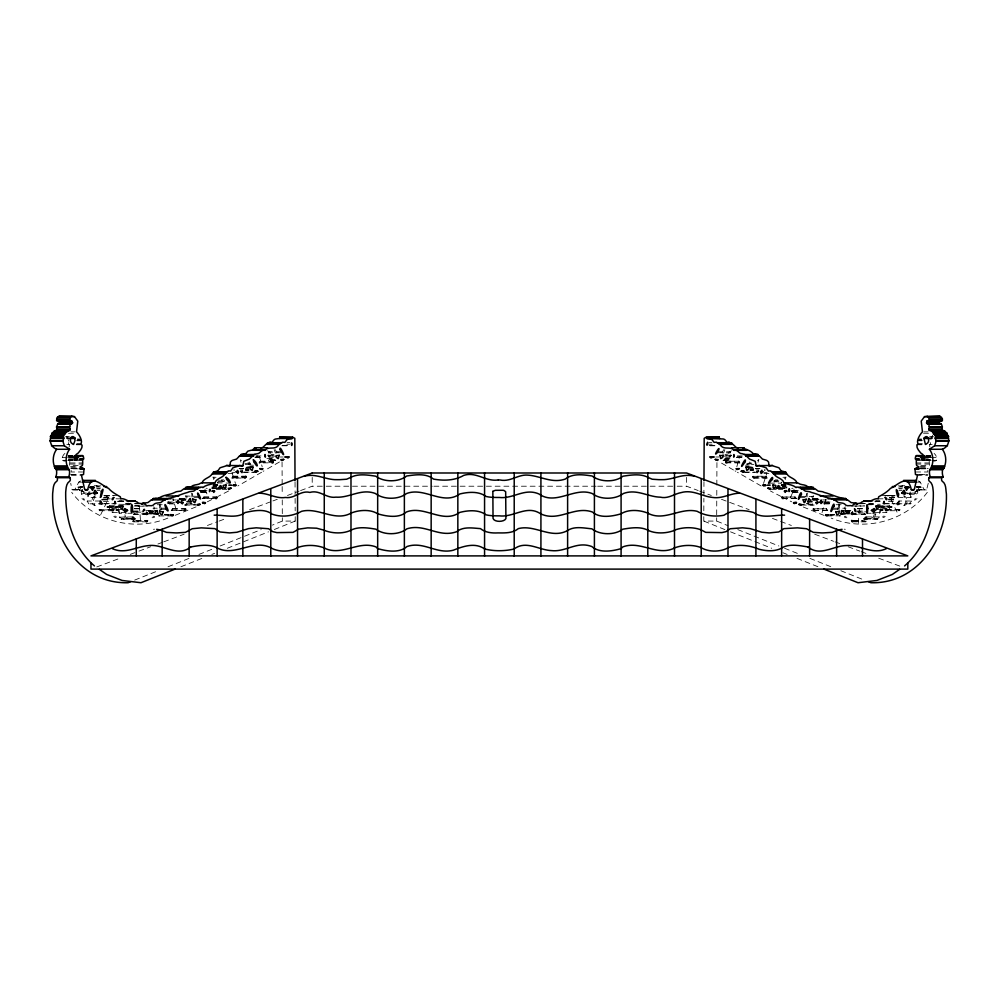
<?xml version="1.0" encoding="UTF-8"?>
<svg xmlns="http://www.w3.org/2000/svg" width="999" height="999" viewBox="0 0 999 999"><rect width="100%" height="100%" fill="white"/><g stroke="black" fill="none" stroke-linecap="round" stroke-linejoin="round"><path stroke-width="0.75" stroke-dasharray="5 3.75" d="M118.806 504.27L130.257 504.483M703.82 510.801L703.883 498.376M703.895 495.267L703.958 482.167M716.695 514.81L716.758 499.925M716.783 495.267L716.832 486.538M716.832 485.077L716.945 461.875M78.134 465.472L69.543 465.472L69.893 459.727L70.966 458.291L69.955 455.569L68.844 455.656M180.607 499.6L179.882 499.475M64.898 453.434C61.576 455.856 60.489 463.261 67.133 460.539M875.386 514.123C875.611 516.321 873.363 519.68 870.953 518.469M890.633 506.618L889.659 505.894A4.021 2.747 90 0 0 889.035 505.993L889.522 508.528A15.597 10.652 90 0 1 889.597 509.465A49.95 34.103 -90 0 0 890.721 508.454L891.932 506.905L879.17 506.618M874.162 514.56L873.538 516.583L871.091 518.506M819.118 499.475L818.393 499.6M880.693 508.528C882.292 513.249 877.172 515.184 872.626 513.274M119.356 510.739L119.218 513.274L126.374 513.274M852.359 514.56L865.246 514.56L865.384 512.187L858.228 512.187M858.328 523.239L859.577 506.018M916.42 490.784L915.259 492.632A21.291 14.535 90 0 1 914.56 493.056L914.447 493.131M100.774 509.965L99.8 509.602A17.258 11.788 90 0 0 98.926 509.752L99.8 510.739L100.774 509.965L112.238 509.777M729.857 453.284L730.818 451.398A4.558 3.109 -90 0 1 731.156 450.999L731.48 450.711M107.592 500.487L107.767 498.851A3.097 2.11 -90 0 0 107.392 496.765L103.734 495.142M813.673 495.679A4.183 2.86 90 0 0 813.486 495.991L812.574 498.189M231.968 478.071C233.953 478.733 232.979 474.7 232.292 477.122A10.077 6.881 90 0 0 231.968 478.071L244.855 478.071M839.435 507.854L839.372 504.333M191.696 493.181L191.933 496.99M186.039 499.55L183.179 499.55L182.879 500.536M88.412 491.983A3.359 2.298 -90 0 1 88.299 492.744L87.55 493.918L88.012 497.427L100.899 497.427M68.943 447.14C70.692 444.967 67.12 444.056 68.869 442.507M259.128 462.912C261.051 463.798 260.352 459.79 259.515 462.013A10.077 6.881 -90 0 0 259.128 462.912L273.052 462.787M108.367 506.618L109.341 505.894A4.021 2.747 -90 0 1 109.965 505.993L109.478 508.528A15.597 10.652 -90 0 0 109.403 509.465A49.95 34.103 90 0 1 108.279 508.454L107.068 506.905L119.83 506.618M826.298 508.966L826.51 510.377L827.746 510.464A12.562 8.579 90 0 0 827.209 509.577L826.398 508.816L813.411 508.966M794.992 497.14L795.192 498.464L796.353 498.538A11.638 7.942 90 0 0 795.841 497.714L795.092 497.015L782.105 497.14M212.949 486.913L212.75 487.974A13.062 8.929 -90 0 1 212.175 487.887M928.258 483.254L926.585 489.897L916.27 490.01M749.7 461.975L748.401 464.098L746.777 464.473L753.895 464.485M159.628 504.333L159.565 507.854M807.067 496.99L807.304 493.181M839.048 504.395L837.574 509.44M82.48 490.322L79.608 490.322A41.384 28.259 90 0 1 78.784 488.961L78.034 487.05L82.942 486.813M806.792 493.356L805.806 497.052M920.866 465.472L929.457 465.472L929.107 459.727L928.034 458.291L929.045 455.569L930.156 455.656M724.849 449.625L724.013 452.06A4.321 2.947 90 0 1 722.926 453.296M134.565 520.716L133.829 521.803L132.742 521.166A15.859 10.827 90 0 1 133.554 520.716A15.859 10.827 -90 0 0 132.742 521.166L145.629 521.166M865.683 518.956L877.134 518.956L879.582 517.17L878.096 519.193L869.205 519.193M916.058 486.813L920.966 487.05L920.216 488.961A41.384 28.259 -90 0 1 919.392 490.322L916.52 490.322M736.812 466.795L739.635 456.431M898.101 497.427L910.988 497.427L911.45 493.918L910.701 492.744A3.359 2.298 90 0 1 910.589 491.983M822.04 512.612L826.747 495.979M132.38 516.92L119.418 517.17L120.904 519.193L129.795 519.193M932.816 435.077L930.131 441.246M931.867 460.539C938.511 463.261 937.424 455.856 934.102 453.434M89.873 491.496L88.012 497.427M82.405 489.722L81.231 491.358L81.319 493.219A8.329 5.682 -90 0 0 81.643 494.243L94.53 494.243M886.837 508.204L881.23 507.817M763.523 483.466L766.795 473.364M838.96 509.615L839.222 508.828M203.808 498.464L203.908 497.015L203.159 497.714A11.638 7.942 -90 0 0 202.647 498.538L216.696 498.464M172.49 510.377L172.602 508.816L171.791 509.577A12.562 8.579 -90 0 0 171.254 510.464L185.377 510.377M738.848 461.188L738.736 462.649L739.872 462.912A10.077 6.881 90 0 0 739.485 462.013L738.848 461.188L725.848 461.313M750.973 462.237L750.299 463.798A4.608 3.147 -90 0 1 749.937 464.323M111.751 508.316L117.77 507.817M844.23 509.128L845.229 506.68M811.75 497.265L812.212 496.103M257.118 455.731L256.556 457.13L262.275 457.13M149.825 513.274L150.524 511.538M887.287 495.829L895.266 495.142M268.419 460.714L268.619 460.327A7.555 5.157 90 0 1 269.006 459.777L269.917 458.991L274.425 458.966M790.321 497.789L794.093 489.31M860.002 503.783L873.201 503.396M724.987 454.433L728.021 454.07M100.687 514.685L107.954 499.737M95.08 496.028L92.932 501.71L94.98 505.494M904.02 505.494L906.068 501.71L903.92 496.028M80.557 480.956L78.796 482.117L74.813 489.685L71.828 489.285L70.742 483.254M823.85 503.921L829.582 503.921L830.693 501.873L824.462 502.534M792.344 492.432L798.076 492.432L799.113 490.521L791.957 490.521M758.89 459.54L758.179 461.688A1.261 0.862 -90 0 1 757.991 462.225M728.421 453.346L729.545 451.311M170.242 502.534L168.307 501.873L169.418 503.921L170.242 502.534L174.538 502.534M207.043 490.521L199.887 490.521L200.924 492.432L201.698 491.146L207.417 491.146M777.759 479.645L777.359 480.282A4.608 3.147 90 0 1 776.173 481.368L774.45 481.705M100.237 501.011L87.35 501.011L87.15 501.923L88.686 503.833L102.11 503.746M769.505 483.141L780.956 483.141L781.63 482.13M723.838 459.453L728.87 458.966L729.994 459.777A7.555 5.157 -90 0 1 730.381 460.327L730.581 460.714M911.65 501.011C906.58 505.669 913.173 503.921 911.65 501.011L898.763 501.011M875.361 501.61L878.483 501.286A2.635 1.798 -90 0 1 879.132 500.899L881.817 501.386M899.375 510.714L900.074 509.752A17.258 11.788 90 0 0 899.2 509.602L898.213 509.777L899.2 510.739L886.313 510.739M927.309 492.32C905.531 521.366 864.672 532.005 831.156 518.094M784.203 478.484L785.801 477.335L785.339 479.195A1.261 0.862 -90 0 1 785.214 479.545M786.176 477.135L782.929 477.335M275.162 459.453C268.818 459.103 264.098 461.351 275.949 460.539M851.123 513.861L864.01 513.861L865.384 512.187M776.385 479.483L774.325 480.544M757.392 460.527L758.666 459.89M723.8 449.662L722.115 452.36L720.516 452.747M845.304 509.94L845.903 508.204L833.016 508.204M187.125 504.532L186.576 503.808L185.377 504.433A7.942 5.42 90 0 0 184.815 505.057L198.589 504.532M766.108 476.236L765.908 477.672L767.032 478.071A10.077 6.881 -90 0 0 766.708 477.122L766.108 476.236L753.221 476.236M139.086 505.806L134.915 505.769M111.95 511.938A9.703 6.631 90 0 0 112.325 512.487L113.112 511.85M916.995 498.613L914.734 500.287L914.709 499.4A1.261 0.862 -90 0 1 915.146 498.851L916.071 498.551A10.452 7.143 -90 0 1 916.87 498.501M117.183 501.386L119.868 500.899A2.635 1.798 -90 0 1 120.517 501.286L122.178 500.849L123.476 501.898M852.284 521.803L865.334 521.84L866.258 521.166A15.859 10.827 -90 0 0 865.446 520.716M241.009 462.225A1.261 0.862 90 0 1 240.821 461.688L240.334 459.89L241.608 460.527M261.601 472.265L237.912 485.939M855.156 506.181L864.085 505.769M875.524 501.898L876.822 500.849L878.221 501.61M279.433 461.988L265.497 469.992M140.772 512.187L133.616 512.187L133.754 514.56L134.99 513.861L147.877 513.861M749.175 465.022L745.554 465.272M263.174 471.303L263.936 470.879M228.534 491.033L217.919 496.478M95.08 495.729C91.221 497.315 90.297 505.069 95.13 505.506M207.33 501.81L216.596 497.14M808.578 503.334L807.454 503.596A2.298 1.573 -90 0 1 806.88 503.334A2.298 1.573 90 0 0 807.454 503.596M196.041 506.88L174.887 515.447M295.204 516.67L295.204 521.078L282.317 521.078L272.402 525.124M295.204 521.078L274.101 529.595M813.099 500.099L817.906 499.999M134.678 580.094L158.167 570.716M168.019 566.783L189.123 558.366M198.963 554.433L214.435 548.264M220.117 545.991L261.214 529.595M180.906 566.783L202.01 558.366M211.85 554.433L214.66 553.309M227.322 548.264L268.494 531.83M793.006 488.261L791.745 488.361M96.778 566.933L120.067 558.204M130.257 554.383L137.537 551.66M138.986 551.111L150.637 546.753M157.917 544.018L162.288 542.382M163.736 541.845L184.116 534.203M207.405 525.474L217.595 521.665M219.056 521.116L226.323 518.394M249.625 509.665L271.453 501.486M272.914 500.936L277.272 499.3M287.462 495.479L299.113 491.121M300.562 490.571L312.212 486.213L324.687 486.213M81.643 494.243L84.44 493.056L95.892 493.056M149.313 512.037L149.625 511.925A23.551 16.084 -90 0 0 150.399 511.6L153.259 511.6M806.905 503.796L813.623 504.433A7.942 5.42 -90 0 1 814.185 505.057L800.411 504.532M791.583 491.146L799.113 490.521M781.767 482.867L780.956 483.141M885.226 516.533C882.267 519.243 881.93 515.559 884.352 516.146A10.152 6.931 -90 0 1 885.126 516.383A10.152 6.931 90 0 0 884.352 516.146M152.123 517.694C156.006 518.269 154.57 514.885 152.747 516.82A8.566 5.844 90 0 0 152.148 517.507M128.047 518.469C125.637 519.68 123.389 516.321 123.614 514.123M253.446 465.272L249.825 465.022M827.147 515.921L840.484 515.809M167.844 518.094C134.328 532.005 93.469 521.366 71.691 492.32M125.799 503.396L128.933 503.209M153.459 529.295L154.57 529.195M894.455 495.829L891.608 496.765A3.097 2.11 -90 0 0 891.233 498.851L888.773 498.863M918.93 486.813L918.556 486.888A3.684 2.522 -90 0 0 917.969 487.2L919.08 489.46A17.47 11.926 -90 0 1 919.392 490.322M765.496 469.992L764.685 470.029A58.217 39.76 90 0 1 764.285 470.029A58.217 39.76 -90 0 0 764.685 470.029M903.87 505.506C908.703 505.069 907.779 497.315 903.92 495.729M207.255 488.361L205.994 488.261M224.675 480.544L222.615 479.483M224.55 481.705L222.827 481.368A4.608 3.147 -90 0 1 221.641 480.282L221.241 479.645M88.686 503.833L87.35 501.011M158.516 515.809L159.353 515.921A2.473 1.686 -90 0 0 159.69 515.809M812.637 503.796L811.875 504.532M181.094 499.999L182.455 499.85A21.941 14.985 -90 0 0 183.179 499.55M70.804 431.843L75.1 431.843M923.9 431.843L928.196 431.843M68.481 433.329L75.537 433.204M923.463 433.204L930.519 433.329M65.572 436.513L69.356 436.501M929.644 436.501L933.428 436.513M66.159 437.737L69.031 437.737M929.969 437.737L932.841 437.737M66.434 438.486L69.306 438.486M929.694 438.486L932.567 438.486M77.435 439.023L80.295 439.023M918.705 439.023L921.565 439.023M77.535 439.423L80.395 439.423M918.605 439.423L921.465 439.423M76.848 440.322L81.144 440.322M917.856 440.322L922.152 440.322M76.96 440.771L81.256 440.771M917.744 440.771L922.04 440.771M287.088 442.407L289.947 442.407M709.053 442.407L711.912 442.407M76.711 443.618L81.006 443.618M917.994 443.618L922.289 443.618M286.838 444.193L289.71 444.193M709.29 444.193L712.162 444.193M76.224 444.368L81.943 444.368M917.057 444.368L922.776 444.368M66.833 444.505L69.693 444.505M929.307 444.505L932.167 444.505M76.424 444.767L82.143 444.767M916.857 444.767L922.577 444.767M282.592 445.342L289.76 445.342M709.24 445.342L716.408 445.342M281.88 445.779L289.036 445.779M709.964 445.779L717.12 445.779M267.52 450.711L267.844 450.999A4.558 3.109 -90 0 1 268.182 451.398L281.293 451.76M717.707 451.76L730.594 451.76M268.406 451.76L268.494 452.722L281.381 452.722M717.619 452.722L730.506 452.722M271.041 454.37L274.013 454.433M69.543 455.432L72.403 455.432M270.567 455.294L273.426 455.294M725.574 455.294L728.433 455.294M926.597 455.432L929.457 455.432M68.007 455.569L73.139 455.656M925.861 455.656L930.993 455.569M68.856 455.819L71.728 455.819M927.272 455.819L930.144 455.819M68.819 456.068L73.114 456.068L68.656 456.256M255.994 455.906L261.713 455.906M737.287 455.906L743.006 455.906M930.181 456.068L925.886 456.068L930.344 456.256M271.678 456.118L275.974 456.118M723.026 456.118L727.322 456.118M68.144 456.356L72.89 456.393M926.11 456.393L930.856 456.356M68.319 456.755L73.139 456.705M925.861 456.705L930.681 456.755M254.645 457.055L261.813 457.055M280.257 456.993L283.117 456.993M715.883 456.993L718.743 456.993M737.187 457.055L744.355 457.055M270.492 457.317L273.351 457.317M725.649 457.317L728.508 457.317M736.725 457.13L742.444 457.13L741.882 455.731M68.169 457.505L72.465 457.505M255.382 457.492L262.537 457.492M736.463 457.492L743.618 457.492M926.535 457.505L930.831 457.505M62.238 457.604L67.957 457.604M69.393 457.604L75.125 457.604M923.875 457.604L929.607 457.604M931.043 457.604L936.762 457.604M79.558 458.291L83.854 458.291M915.146 458.291L919.442 458.291M266.883 458.553L274.038 458.553M724.962 458.553L732.117 458.553M68.519 458.841L75.674 458.841M724.575 458.966L728.87 458.966M923.326 458.841L930.481 458.841M79.396 459.028L83.691 459.028M915.309 459.028L919.604 459.028M68.456 459.44L72.752 459.44M926.248 459.44L930.544 459.44M69.893 459.727L72.752 459.727M78.484 459.727L82.78 459.727M916.22 459.727L920.516 459.727M926.248 459.727L929.107 459.727M68.581 460.152L72.877 460.152M926.123 460.152L930.419 460.152M62.475 460.339L66.771 460.339M68.207 460.339L75.362 460.339M275.774 460.327L268.619 460.327A7.555 5.157 -90 0 1 269.006 459.777M723.226 460.327L730.381 460.327A7.555 5.157 90 0 0 729.994 459.777M923.638 460.339L930.793 460.339M932.229 460.339L936.525 460.339M68.556 460.539L72.852 460.539M78.359 460.626L82.655 460.626M723.051 460.539L730.481 460.489L728.134 459.453M916.345 460.626L920.641 460.626M926.148 460.539L930.444 460.539M260.015 461.238L273.039 461.188M725.961 461.188L738.985 461.238M260.264 461.313L273.152 461.313M260.264 462.649L273.152 462.649M725.848 462.649L738.736 462.649M725.948 462.787L739.872 462.912M70.167 462.949L83.054 462.949M915.946 462.949L928.833 462.949M244.992 463.524L252.148 463.524M746.852 463.524L754.008 463.524M70.155 464.073L83.042 464.073M915.958 464.073L928.845 464.073M245.105 464.485L252.272 464.485L250.599 464.098L249.3 461.975M70.18 466.883L78.771 466.883M920.229 466.883L928.82 466.883M71.329 467.07L78.484 467.07M920.516 467.07L927.671 467.07M70.742 468.519L80.769 468.519M239.211 468.431L243.506 468.431M755.494 468.431L759.789 468.431M918.231 468.519L928.258 468.519M71.453 468.656L78.609 468.656M239.123 468.643L243.419 468.643M755.581 468.643L759.877 468.643M920.391 468.656L927.547 468.656M78.309 468.806L71.154 468.806L71.204 471.99L82.655 471.99M920.691 468.806L927.846 468.806L927.796 471.99L916.345 471.99M240.097 469.105L242.969 469.105M756.031 469.105L758.903 469.105M244.043 472.102L254.071 472.102M744.929 472.102L754.957 472.102M242.794 472.315L255.407 472.265M743.593 472.265L756.206 472.315M231.918 472.652L234.79 472.652M764.21 472.652L767.082 472.652M227.922 473.514L235.077 473.514M763.923 473.514L771.078 473.514M70.654 474.488L79.246 474.488M919.754 474.488L928.346 474.488M71.391 474.925L81.606 474.912M917.394 474.912L927.609 474.925M71.116 475.024L82.58 475.024M916.42 475.024L927.884 475.024M232.892 476.236L245.779 476.236M232.742 476.286L245.891 476.336M753.109 476.336L766.258 476.286M216.071 477.335L212.824 477.135M233.092 477.672L245.979 477.672M753.021 477.672L765.908 477.672M232.992 477.822L245.879 477.822M753.121 477.822L766.008 477.822M754.145 478.071L767.032 478.071M217.932 480.844L225.087 480.844M773.913 480.844L781.068 480.844M218.107 481.793L225.262 481.793M773.738 481.793L780.893 481.793M78.796 482.117L81.656 482.117M917.344 482.117L920.204 482.117L924.187 489.685L926.298 490.01M217.233 482.867L229.495 483.141M213.262 484.627L217.557 484.627M781.443 484.627L785.738 484.627M212.962 484.977L217.258 484.977M228.634 484.94L231.493 484.94M767.507 484.94L770.366 484.94M781.742 484.977L786.038 484.977M214.236 485.077L217.108 485.077M228.783 485.052L231.656 485.052M767.344 485.052L770.217 485.052M781.892 485.077L784.764 485.077M213.237 485.264L217.782 485.252M781.218 485.252L785.763 485.264M213.611 485.502L217.907 485.502M228.846 485.477L231.706 485.477M767.294 485.477L770.154 485.477M781.093 485.502L785.389 485.502M94.193 485.714L97.053 485.714M213.037 485.689L217.332 485.689M781.668 485.689L785.963 485.689M901.947 485.714L904.807 485.714M96.453 485.889L100.749 485.889M898.251 485.889L902.547 485.889M213.873 486.201L216.733 486.201M326.248 486.213L432.317 486.213M433.878 486.213L596.091 486.213M597.652 486.213L675.636 486.213M677.197 486.213L686.563 486.213L698.201 490.571M782.267 486.201L785.127 486.201M96.491 486.538L99.351 486.538M213.848 486.538L216.708 486.538M782.292 486.538L785.152 486.538M899.649 486.538L902.509 486.538M78.034 487.05L82.53 487.025M211.963 487.025L216.696 487.062M782.304 487.062L787.037 487.025M916.47 487.025L920.966 487.05M77.984 487.262L82.405 487.112M916.595 487.112L921.016 487.262M96.266 487.949L100.674 488.061M211.713 488.086L218.868 488.086M780.132 488.086L787.287 488.086M898.326 488.061L902.734 487.949M211.875 488.149L218.881 488.261M780.119 488.261L787.125 488.149M215.11 488.386L219.405 488.386M779.595 488.386L783.89 488.386M96.99 488.886L99.85 488.886M899.15 488.886L902.01 488.886M216.246 489.51L220.542 489.51M221.978 489.51L227.71 489.51M771.29 489.51L777.022 489.51M778.458 489.51L782.754 489.51M74.813 489.685L81.968 489.685M917.032 489.685L924.187 489.685M72.702 490.01L82.73 490.01M97.265 490.484L100.125 490.484M898.875 490.484L901.735 490.484M199.138 490.671L207.73 490.671M791.27 490.671L799.862 490.671M81.231 491.358L84.091 491.358M914.909 491.358L917.769 491.358L917.681 493.219A8.329 5.682 90 0 1 917.357 494.243L904.47 494.243M200.512 491.583L207.667 491.583M791.333 491.583L798.488 491.583M201.186 492.095L206.918 492.095M792.082 492.095L797.814 492.095M200.924 492.432L206.656 492.432M903.108 493.056L914.56 493.056L917.357 494.243M87.587 493.706L91.883 493.706M907.117 493.706L911.413 493.706M103.908 495.554L116.796 495.554M882.204 495.554L895.092 495.554M104.196 495.766L113.911 495.666M885.089 495.666L894.804 495.766M104.545 495.829L111.713 495.829M185.327 495.679A4.183 2.86 -90 0 1 185.514 495.991L198.576 496.391M800.424 496.391L813.311 496.391M203.759 497.027L216.795 497.015M782.205 497.015L795.241 497.027M204.008 497.14L216.895 497.14M103.771 497.352L109.503 497.352M194.268 497.352L198.564 497.352M800.436 497.352L804.732 497.352M889.497 497.352L895.229 497.352M103.771 497.527L109.503 497.527M889.497 497.527L895.229 497.527M180.332 498.513L186.064 498.513M782.304 498.464L795.192 498.464M812.936 498.513L818.668 498.513M179.146 498.576L186.313 498.576M202.647 498.538L216.571 498.588M782.429 498.588L796.353 498.538M812.686 498.576L819.854 498.576M116.034 498.801L120.792 498.863M179.221 498.863L186.376 498.863M812.624 498.863L819.779 498.863M878.208 498.863L882.966 498.801M103.022 498.963L110.177 498.963M179.87 499.025L185.764 498.976M813.236 498.976L819.13 499.025M888.823 498.963L895.978 498.963M179.296 499.363L186.463 499.363M812.537 499.363L819.704 499.363M812.961 499.55L815.821 499.55A21.941 14.985 90 0 0 816.545 499.85L817.644 500.099M101.798 499.637L110.39 499.637M888.611 499.637L897.202 499.637M101.761 499.937L110.352 499.937M172.103 499.937L176.398 499.937M180.657 499.937L189.248 499.937M809.752 499.937L818.343 499.937M822.602 499.937L826.897 499.937M888.648 499.937L897.239 499.937M181.356 500.099L185.901 500.099M119.655 500.874L123.951 500.874M875.049 500.874L879.345 500.874M118.394 501.448L124.126 501.448M874.874 501.448L880.606 501.448M103.434 501.473L110.602 501.473M120.779 501.61L123.639 501.61M888.398 501.473L895.566 501.473M167.407 502.035L175.462 501.873M823.538 501.873L831.593 502.035M167.233 503.021L174.4 503.021M824.6 503.021L831.767 503.021M104.333 503.558L115.784 503.558M125.886 503.583L138.774 503.583M167.969 503.558L175.125 503.558M823.875 503.558L831.031 503.558M860.226 503.583L873.114 503.583M883.216 503.558L894.667 503.558M102.972 503.796L114.435 503.796M126.111 503.783L138.998 503.783M169.418 503.921L175.15 503.921M186.363 503.796L192.095 503.796M884.565 503.796L896.028 503.796M896.89 503.746L910.314 503.833M868.743 504.483L880.194 504.27M124.525 504.72L131.868 504.757M157.168 504.732L162.899 504.732M836.101 504.732L841.832 504.732M867.132 504.757L874.475 504.72M184.815 505.057L197.702 505.057M801.298 505.057L814.185 505.057M109.341 505.894L120.792 505.894M134.278 505.981L147.165 505.981M851.835 505.981L864.722 505.981M878.208 505.894L889.659 505.894M110.165 506.193L117.333 506.193M138.112 506.181L143.844 506.181M881.667 506.193L888.835 506.193M108.529 506.431L119.992 506.431M879.008 506.431L890.471 506.431M107.068 506.905L119.955 506.905M879.045 506.905L891.932 506.905M107.08 507.117L119.967 507.117M879.033 507.117L891.92 507.117M111.925 507.904L117.657 507.904M881.343 507.904L887.249 508.316M165.984 508.204L153.097 508.204L153.696 509.94M134.39 508.641L141.558 508.641M857.442 508.641L864.61 508.641M134.44 508.816L141.596 508.816M172.44 508.841L185.489 508.816M813.511 508.816L826.56 508.841M857.404 508.816L864.56 508.816M172.702 508.966L185.589 508.966M160.227 509.24L165.959 509.24M833.041 509.24L838.773 509.24M116.558 509.465L120.854 509.465M878.146 509.465L882.442 509.465M113.024 509.577L98.926 509.752A17.258 11.788 -90 0 1 99.8 509.602M885.976 509.577L900.074 509.752M115.509 509.89L118.369 509.89M880.631 509.89L883.491 509.89M886.762 509.777L898.226 509.965M116.134 510.364L118.993 510.364M813.623 510.377L826.51 510.377M880.007 510.364L882.866 510.364M145.717 510.501L153.147 510.576M171.254 510.464L185.252 510.514M813.748 510.514L827.746 510.464M845.853 510.576L853.283 510.501M99.625 510.714L112.687 510.739M133.017 511.013L141.608 511.013M148.364 510.901L154.083 510.901M844.917 510.901L850.636 510.901M857.392 511.013L865.983 511.013M148.289 511.051L154.021 511.051M844.979 511.051L850.711 511.051M845.741 511.6L848.601 511.6A23.551 16.084 90 0 0 849.375 511.925L849.687 512.037M133.117 511.825L143.144 511.825M855.856 511.825L865.883 511.825M148.876 511.913L153.172 511.913M845.828 511.913L850.124 511.913M149.875 512.187L152.735 512.187M846.265 512.187L849.125 512.187M112.325 512.487L125.212 512.487M873.788 512.487L886.675 512.487A9.703 6.631 -90 0 0 887.05 511.938M149.201 513.074L154.92 513.074M844.08 513.074L849.799 513.074M127.81 513.274L132.105 513.274M147.864 513.261L142.133 513.261L143.781 513.748A61.826 42.22 -90 0 0 144.917 513.936M149.288 513.261L155.02 513.261M843.98 513.261L849.712 513.261M851.136 513.261L856.867 513.261L855.219 513.748A61.826 42.22 90 0 1 854.083 513.936M866.895 513.274L871.19 513.274M149.513 513.973L152.372 513.973M846.628 513.973L849.487 513.973M133.754 514.56L146.641 514.56M164.623 514.622L168.918 514.622M830.082 514.622L834.377 514.622M164.623 514.86L168.918 514.86M830.082 514.86L834.377 514.86M164.76 515.022L169.056 515.022M829.944 515.022L834.24 515.022M158.966 515.921L171.853 515.921M866.62 516.92L879.507 516.92M119.493 516.92L121.816 518.743L133.267 518.743M865.733 518.743L877.184 518.743M133.317 518.956L121.866 518.956A3.072 2.098 -90 0 1 121.204 519.193A3.072 2.098 90 0 0 121.866 518.956L121.816 518.743M135.827 520.454L145.991 520.541M853.009 520.541L863.173 520.454M136.001 520.716L146.016 520.716M852.984 520.716L862.999 520.716M703.796 516.67L703.796 521.078L716.683 521.078L727.996 525.686M853.371 521.166L866.258 521.166M133.666 521.84L146.716 521.803M860.888 506.181L859.914 505.806M840.034 515.921L839.647 515.921A2.473 1.686 -90 0 1 839.31 515.809M844.205 529.195L845.316 529.295M233.504 469.992L234.315 470.029A58.217 39.76 90 0 0 234.715 470.029M110.227 498.863L107.767 498.851M278.484 452.747L276.885 452.36L275.2 449.662M80.07 486.813L80.444 486.888A3.684 2.522 90 0 1 81.031 487.2L79.92 489.46A17.47 11.926 90 0 0 79.608 490.322M270.13 458.966L270.866 459.453M870.067 503.209L872.889 503.783M865.334 521.84L864.435 520.716M846.877 517.694C842.994 518.269 844.43 514.885 846.253 516.82A8.566 5.844 -90 0 1 846.852 517.507M113.774 516.533C116.733 519.243 117.07 515.559 114.648 516.146A10.152 6.931 90 0 0 113.874 516.383M199.887 490.521L201.698 491.146M68.869 441.246L66.184 435.077M699.662 491.121L711.3 495.479M721.49 499.3L749.15 509.665M772.439 518.394L791.37 525.474M814.66 534.203L833.578 541.296M835.039 541.845L842.307 544.567M848.139 546.753L859.777 551.111M861.238 551.66L868.518 554.383M878.708 558.204L901.997 566.933M824.113 515.447L802.959 506.88M737.786 529.595L778.883 545.991M784.565 548.264L800.037 554.433M809.877 558.366L830.981 566.783M840.833 570.716L864.322 580.094M724.899 529.595L703.796 521.078M730.506 531.83L771.678 548.264M782.929 552.747L787.15 554.433M796.99 558.366L818.094 566.783M815.696 499.5L816.121 500.536M848.476 511.538L848.601 511.6A23.551 16.084 -90 0 0 849.375 511.925M190.422 503.334L191.546 503.596A2.298 1.573 -90 0 0 192.12 503.334M781.081 496.478L770.466 491.033M782.404 497.14L791.67 501.81M761.088 485.939L737.399 472.265M84.553 493.131L84.44 493.056A21.291 14.535 -90 0 1 83.741 492.632L82.58 490.784M735.064 470.879L735.826 471.303M733.503 469.992L719.567 461.988M864.01 513.861L865.246 514.56M918.443 480.956L920.204 482.117M269.143 453.284L268.494 452.722M82.005 498.613L84.266 500.287L84.291 499.4A1.261 0.862 90 0 0 83.854 498.851L82.929 498.551A10.452 7.143 90 0 0 82.13 498.501M885.888 511.85L886.675 512.487M186.426 498.189L185.689 496.391M127.909 518.506L125.462 516.583L124.838 514.56M916.595 489.722L917.769 491.358M133.616 512.187L134.99 513.861M214.797 478.484L213.199 477.335L213.661 479.195A1.261 0.862 -90 0 0 213.786 479.545M930.131 442.507C931.88 444.056 928.308 444.967 930.057 447.14M217.37 482.13L218.044 483.141M119.218 513.274L117.894 510.089L118.307 508.528M828.758 502.534L829.582 503.921M797.302 491.146L798.076 492.432M269.455 451.311L270.579 453.346M193.194 497.052L192.208 493.356M161.426 509.44L159.952 504.395M891.046 499.737L898.313 514.685M204.907 489.31L208.679 497.789M849.175 513.274L848.601 511.6M153.771 506.68L154.77 509.128M186.788 496.103L187.25 497.265M248.027 462.237L248.701 463.798A4.608 3.147 90 0 0 249.063 464.323M159.778 508.828L160.04 509.615M910.988 497.427L909.127 491.496M232.205 473.364L235.477 483.466M172.253 495.979L176.96 512.612M259.365 456.431L262.188 466.795M274.151 449.625L274.987 452.06A4.321 2.947 -90 0 0 276.074 453.296M786.051 486.913L786.25 487.974A13.062 8.929 90 0 0 786.825 487.887M891.233 498.851L891.408 500.487M139.423 506.018L140.672 523.239M879.782 513.274L879.644 510.739M295.042 482.167L295.105 495.267M295.117 498.376L295.18 510.801M282.055 461.875L282.168 485.077M282.168 486.538L282.218 495.267M282.242 499.925L282.305 514.81M716.683 517.769L716.683 521.078M686.563 477.397L686.563 486.213M312.212 477.397L312.212 486.213M282.317 517.769L282.317 521.078M80.444 486.888A3.684 2.522 -90 0 1 81.031 487.2M877.796 519.193A3.072 2.098 -90 0 1 877.134 518.956"/><path stroke-width="1.5" d="M701.211 479.258L701.211 556.193M703.97 480.706L704.183 438.299L706.243 437.2L719.342 437.2L706.193 437.375L706.83 438.511L710.102 438.948A6.169 4.208 -90 0 1 712.512 440.272L714.11 442.382L716.495 442.195A8.704 5.944 90 0 1 717.095 442.719L718.731 442.919L719.33 444.368L732.354 444.343A2.985 2.048 -90 0 1 733.004 444.343L736.101 447.377L738.323 448.052M252.997 467.057L252.285 470.329A13.062 8.929 -90 0 1 251.423 470.054C248.739 468.044 249.613 466.895 252.335 467.47A19.755 13.487 -90 0 0 252.997 467.057L248.701 467.057M942.282 449.275C946.79 454.845 946.89 464.46 942.644 469.717L942.469 470.691A8.354 5.707 -90 0 0 942.606 475.012L943.218 476.923L930.331 476.923L929.719 475.012A8.354 5.707 -90 0 1 929.582 470.691L929.757 469.717C934.003 464.46 933.903 454.845 929.395 449.275L942.282 449.275C950.623 446.228 950.211 435.514 944.592 430.969L931.692 430.969L928.933 429.895C929.557 427.897 929.644 423.526 926.997 423.564L926.735 421.228L927.784 420.629L942.144 420.704L942.419 418.956L939.984 416.271L924.525 416.62L921.228 421.091L922.464 431.843C919.729 434.59 916.208 440.846 917.994 443.618C914.797 446.478 919.142 451.123 921.215 453.434C925.324 454.458 923.476 463.948 921.89 458.841C920.778 455.369 914.572 453.808 915.309 459.028L916.22 459.727L916.57 465.472L919.08 467.07L914.959 468.806L915.459 474.488L917.582 474.925L914.46 488.936L913.536 489.972L911.3 489.685C907.954 472.952 897.739 485.177 891.17 488.061A10.564 7.218 -90 0 0 890.509 488.299C887.549 491.808 882.791 494.505 878.72 496.765A3.097 2.11 90 0 0 878.346 498.851C873.963 497.627 870.379 503.071 866.245 500.899A2.635 1.798 -90 0 0 865.596 501.286L863.935 500.849L862.636 501.898A11.214 7.655 -90 0 0 862.025 501.885C859.652 505.044 854.732 501.873 852.147 505.894C849.3 504.87 846.877 507.092 844.555 503.933A13.886 9.478 -90 0 0 842.357 503.109L838.236 502.572L834.689 499.912A3.159 2.16 -90 0 0 834.04 499.987L832.891 498.538L831.418 498.713A10.302 7.03 -90 0 0 830.731 498.326C824.325 497.577 818.131 494.093 811.2 492.382A12.975 8.854 90 0 0 809.153 491.62L805.306 491.121L801.997 488.661A2.96 2.023 90 0 0 801.398 488.723L800.324 487.387L798.938 487.537A9.578 6.543 -90 0 0 798.301 487.187L796.852 487.125A9.515 6.494 90 0 0 796.116 487.599C792.457 484.403 787.911 484.715 783.99 482.954C782.629 477.947 775.886 478.096 773.938 473.726A2.972 2.035 -90 0 0 773.438 473.701L772.789 472.09L770.179 470.816L768.393 471.066L766.046 467.769L760.614 466.083A17.308 11.826 -90 0 1 759.515 465.484L756.243 466.146L755.182 461.301L749.575 459.09L746.44 456.068A2.972 2.035 90 0 0 745.941 456.106C745.679 454.033 743.493 454.545 742.195 453.658C739.272 454.695 737.737 448.713 733.79 450.312C730.981 445.641 723.089 450.949 720.117 444.343A2.985 2.048 -90 0 0 719.467 444.343L719.33 444.368M944.592 430.969L941.82 429.895C942.444 427.897 942.532 423.526 939.884 423.564L939.26 422.802L926.373 422.802M769.043 465.896L768.581 462.075L767.394 460.801A11.701 7.992 -90 0 0 765.696 460.052L762.462 459.09L759.552 456.106A2.947 2.01 -90 0 0 758.828 456.106L745.941 456.106M158.104 513.973A61.826 42.22 -90 0 1 156.668 513.748L154.92 513.074L156.556 510.801A3.946 2.697 -90 0 1 157.18 510.501L157.792 513.086A17.607 12.025 90 0 0 158.104 513.973L153.809 513.973M94.018 487.599L93.918 487.2A3.684 2.522 -90 0 0 93.332 486.888L90.921 487.05L91.671 488.961A41.384 28.259 90 0 0 92.495 490.322A17.47 11.926 90 0 1 92.807 489.46L94.018 487.599L89.723 487.599M923.975 438.486L925.436 444.43A4.483 3.059 -90 0 0 926.535 443.843C931.155 441.645 927.284 432.704 923.975 438.486L929.694 438.486M56.718 449.275C52.21 454.845 52.11 464.46 56.356 469.717L56.531 470.691A8.354 5.707 90 0 1 56.394 475.012L55.782 476.923L68.669 476.923L69.281 475.012A8.354 5.707 90 0 0 69.418 470.691L69.243 469.717C64.997 464.46 65.097 454.845 69.605 449.275L56.718 449.275C48.377 446.228 48.789 435.514 54.408 430.969L57.18 429.895L56.543 426.973L57.867 423.601L72.003 423.564L72.627 422.802L71.216 420.629L56.856 420.704L57.33 417.357L59.016 416.271L71.903 416.271L74.475 416.62L77.772 421.091L76.536 431.843C79.271 434.59 82.792 440.846 81.006 443.618C84.203 446.478 79.858 451.123 77.785 453.434C73.676 454.458 75.524 463.948 77.11 458.841C78.222 455.369 84.428 453.808 83.691 459.028L82.78 459.727L82.43 465.472L79.92 467.07L84.041 468.806L83.541 474.488L81.419 474.925L84.54 488.936L85.589 490.01L87.7 489.685C91.046 472.952 101.261 485.177 107.83 488.061A10.564 7.218 90 0 1 108.491 488.299C111.451 491.808 116.209 494.505 120.28 496.765A3.097 2.11 -90 0 1 120.654 498.851C125.037 497.627 128.621 503.071 132.755 500.899A2.635 1.798 90 0 1 133.404 501.286L135.065 500.849L136.364 501.898A11.214 7.655 90 0 1 136.975 501.885C139.298 505.207 144.256 501.798 146.853 505.894C149.7 504.87 152.123 507.092 154.445 503.933A13.886 9.478 90 0 1 156.643 503.109L160.764 502.572L164.311 499.912A3.159 2.16 -90 0 1 164.96 499.987L166.109 498.538L167.72 498.701A10.302 7.03 90 0 1 168.269 498.326C174.675 497.577 180.869 494.093 187.8 492.382A12.975 8.854 -90 0 1 189.847 491.62L193.694 491.121L197.003 488.661A2.96 2.023 -90 0 1 197.602 488.723L198.676 487.387L200.175 487.537A9.578 6.543 90 0 1 200.699 487.187L202.148 487.125A9.515 6.494 -90 0 1 202.884 487.599C206.406 484.453 211.014 484.715 214.835 483.029C216.346 478.109 223.014 478.071 225.062 473.726A2.972 2.035 -90 0 1 225.562 473.701L226.211 472.09L228.821 470.816L230.607 471.066L232.954 467.769L238.386 466.083A17.308 11.826 90 0 0 239.485 465.484L242.757 466.146L243.818 461.301L249.425 459.09L252.56 456.068A2.972 2.035 -90 0 1 253.059 456.106C253.409 454.133 255.707 454.17 257.18 453.758C259.765 454.233 261.463 448.788 265.21 450.312C268.019 445.641 275.911 450.949 278.883 444.343A2.985 2.048 90 0 1 279.533 444.343L280.494 442.769L281.905 442.719A8.704 5.944 -90 0 1 282.505 442.195L284.89 442.382L286.488 440.272A6.169 4.208 -90 0 1 288.898 438.948L292.17 438.511L292.807 437.375L279.658 437.2L292.807 437.375M69.743 420.704L70.217 417.357L71.903 416.271M929.395 449.275L934.664 445.754L936.163 441.034L949.05 441.034M113.674 509.777L112.687 510.739L111.813 509.752A17.258 11.788 -90 0 1 112.7 509.602L113.674 509.777L110.789 509.965M50.237 436.438L63.124 436.438L65.097 432.967L70.067 429.895C69.443 427.897 69.356 423.526 72.003 423.564M63.124 436.438L63.774 438.336L62.837 441.034L49.95 441.034M936.163 441.034L935.226 438.336L935.876 436.438L948.763 436.438M828.608 514.885L825.649 515.022A2.535 1.723 90 0 0 825.923 515.422A2.473 1.686 -90 0 0 826.76 515.921L828.608 514.885L825.649 515.022M123.002 506.493L122.852 505.993A4.021 2.747 -90 0 0 122.228 505.894L119.955 506.905L121.166 508.454A49.95 34.103 90 0 0 122.29 509.465A15.597 10.652 -90 0 1 122.365 508.528L123.002 506.493L118.706 506.493M225.637 487.974L226.149 484.627A19.755 13.487 90 0 1 225.512 485.127C222.877 484.902 221.903 486.101 224.763 487.812A13.062 8.929 90 0 0 225.637 487.974L222.765 487.974M201.948 483.029C203.459 478.109 210.127 478.071 212.175 473.726A2.972 2.035 90 0 1 212.675 473.701L213.861 471.89L227.585 471.84M939.26 422.802L939.622 421.228L942.144 420.704M841.483 510.876L841.82 510.501A3.946 2.697 90 0 1 842.444 510.801L844.08 513.074L842.332 513.748A61.826 42.22 90 0 1 840.896 513.973A17.607 12.025 -90 0 0 841.208 513.086L841.483 510.876L844.342 510.876M238.461 471.853C237.537 477.222 236.026 466.595 238.461 471.853L235.602 471.853M935.876 436.438L931.692 430.969M864.247 518.956C866.72 514.66 867.706 518.681 864.909 519.193A3.072 2.098 -90 0 1 864.247 518.956L867.107 518.956M229.957 465.896L230.419 462.075L231.606 460.801A11.701 7.992 90 0 1 233.304 460.052L236.538 459.09L239.448 456.106A2.947 2.01 -90 0 1 240.172 456.106L240.909 454.57L244.293 453.758A10.465 7.143 90 0 1 244.917 454.033M279.92 437.375L279.283 438.511L276.011 438.948A6.169 4.208 -90 0 0 273.601 440.272L272.34 441.87M260.677 448.052L262.899 447.377L265.996 444.343A2.985 2.048 90 0 1 266.646 444.343L267.919 442.707L281.905 442.719M152.198 500.037L153.222 498.538L154.833 498.701A10.302 7.03 90 0 1 155.382 498.326L170.891 498.813M158.004 498.813C163.137 494.493 169.043 495.317 174.912 492.382A12.975 8.854 90 0 1 176.96 491.62L180.807 491.121L184.116 488.661A2.96 2.023 -90 0 1 184.715 488.723L186.039 487.337L200.175 487.537M820.129 502.035L821.178 499.937L821.74 503.021L821.016 503.558L820.129 502.035L823.001 502.035M228.871 489.498L228.946 489.323A7.043 4.808 90 0 1 229.283 488.723L231.119 488.161L228.946 489.323M798.85 504.408L800.736 504.433A7.942 5.42 -90 0 1 801.298 505.057L798.85 504.408L801.847 504.532M178.871 502.035C176.573 507.292 177.635 495.691 178.871 502.035L175.999 502.035M930.331 476.923L928.808 477.709L928.658 479.982A13.112 8.954 -90 0 0 929.22 481.106C932.966 483.479 932.854 488.124 933.303 492.17C933.765 519.193 925.748 547.714 904.557 565.933M943.218 476.923L941.695 477.709L941.545 479.982A13.112 8.954 90 0 0 942.107 481.106C946.453 483.878 945.603 489.547 946.415 494.068C947.614 537.412 918.93 584.015 870.928 582.729L868.281 581.668M255.407 472.265L255.507 472.102A7.043 4.808 90 0 1 255.869 471.54L257.73 471.216L255.507 472.102M183.129 502.534L182.305 503.921L181.194 501.873L183.129 502.534L180.27 502.534M214.585 491.146L213.811 492.432L212.775 490.521L214.585 491.146L211.713 491.146M281.406 460.489L281.506 460.327A7.555 5.157 -90 0 1 281.893 459.777L283.753 459.453L281.506 460.327M717.494 460.327L715.247 459.453L717.107 459.777A7.555 5.157 90 0 1 717.494 460.327L717.594 460.489M217.72 471.066L220.067 467.769L225.499 466.083A17.308 11.826 -90 0 0 226.598 465.484L229.645 466.021M743.493 472.102L741.27 471.216L743.131 471.54A7.043 4.808 -90 0 1 743.493 472.102L743.593 472.265M896.89 503.746C903.658 496.715 893.044 507.567 899.749 503.746M127.585 510.364L125.212 512.487A9.703 6.631 90 0 1 124.65 511.625C123.589 508.041 124.825 507.629 126.811 510.214A23.526 16.071 -90 0 0 127.585 510.364L123.289 510.364M245.342 454.108L247.889 451.136L251.074 450.262L265.21 450.312M252.322 450.312L254.67 447.764L267.557 447.764M760.539 471.853L761.887 470.229L761.812 473.176L761.063 473.514L760.539 471.853L763.398 471.853M929.257 420.704L928.783 417.357L927.097 416.271M770.054 489.323L767.881 488.161L769.717 488.723A7.043 4.808 -90 0 1 770.054 489.323L770.129 489.498M621.091 548.588L622.877 546.878C640.559 540.272 656.705 556.431 674.038 548.264M72.627 422.802L59.74 422.802L57.867 423.601M904.969 487.337L905.082 487.2A3.684 2.522 90 0 1 905.668 486.888L908.079 487.05L907.329 488.961A41.384 28.259 -90 0 1 906.505 490.322A17.47 11.926 -90 0 0 906.193 489.46L904.969 487.337L909.265 487.337M621.091 513.786C628.334 509.065 639.984 509.865 647.789 513.149M793.531 502.759L796.328 502.385L794.567 503.596A2.298 1.573 90 0 1 793.793 503.134A2.348 1.598 -90 0 1 793.531 502.759L796.39 502.759M621.091 513.798C612.612 516.321 599.725 518.656 592.469 512.037C574.288 505.494 558.728 522.39 540.659 513.823C526.898 504.445 513.673 517.682 499.363 515.846C494.955 515.859 490.484 515.884 486.163 514.872C478.733 509.44 468.369 510.252 459.765 512.412C442.744 524.363 424.263 504.857 406.306 512.037C399.026 518.643 386.213 516.308 377.709 513.823M885.326 509.777L886.3 509.602A17.258 11.788 90 0 1 887.187 509.752C885.651 512.362 883.99 507.717 888.211 509.965M350.986 477.31L346.603 479.22L340.159 479.657A48.514 17.02 0 0 1 334.353 479.632C324.213 478.983 314.697 473.076 304.195 476.348M567.619 530.544C550.998 539.535 535.127 524.238 518.319 528.621C512.624 533.316 505.032 532.966 497.939 532.904C491.695 533.241 485.389 532.554 480.444 528.621C472.49 528.059 463.174 526.311 456.593 531.73C438.611 538.174 424.775 523.176 406.918 528.821C398.926 535.164 383.928 535.339 375.936 529.183C367.969 527.859 358.379 526.348 350.999 530.169M875.948 506.193L876.148 505.993A4.021 2.747 90 0 1 876.772 505.894L879.045 506.905L877.834 508.454A49.95 34.103 90 0 1 876.71 509.465A15.597 10.652 90 0 0 876.635 508.528L875.948 506.193L880.244 506.193M350.986 513.186C334.54 521.965 318.631 507.117 301.673 511.288C292.794 516.133 281.843 517.732 271.928 514.073C264.81 508.366 253.321 510.701 245.167 512.537C236.825 518.981 224.176 514.847 214.173 515.159M727.946 547.814C720.541 552.135 708.541 552.235 701.248 547.664M297.515 547.664C290.222 552.235 278.234 552.135 270.829 547.814M727.996 547.789C737.474 543.743 749.625 545.204 759.203 549.3C766.27 551.061 774.625 551.698 781.168 548.376C788.461 543.294 799.65 545.554 808.104 547.002M191.021 486.85C194.018 483.953 198.127 485.477 200.924 482.992M200.15 504.408L197.702 505.057A7.942 5.42 -90 0 1 198.264 504.433L200.15 504.408L197.153 504.532M351.024 513.136C358.641 509.915 370.492 509.04 377.672 513.786M514.223 548.901C526.036 540.034 539.035 550.137 551.46 550.599C565.971 552.285 576.66 540.859 591.808 546.528C599.412 553.259 612.25 551.261 621.091 548.613M710.301 456.855L712.974 457.055L711.088 457.979A2.16 1.474 -90 0 1 710.152 456.993L713.161 456.855M297.527 547.639C305.844 544.443 316.421 544.817 324.737 548.089M736.275 468.731L739.098 468.806L736.875 469.567A2.01 1.374 -90 0 1 736.275 468.731L739.285 468.606M717.382 437.962L719.342 437.2M567.644 530.494C574.45 525.886 584.09 528.109 591.858 528.821C599.85 535.164 614.835 535.339 622.827 529.183C630.794 527.859 640.384 526.348 647.777 530.169M350.986 477.247C358.366 473.451 367.844 475.012 375.799 476.198C383.803 482.317 398.726 482.33 406.693 475.999C415.572 474.725 426.186 473.064 433.529 479.095C443.831 480.944 454.77 480.631 463.711 475.399C476.448 471.328 485.564 481.855 497.989 479.982M97.328 493.056L94.53 494.243A8.329 5.682 90 0 1 94.206 493.219C94.093 489.373 95.429 489.56 96.628 492.632A21.291 14.535 -90 0 0 97.328 493.056L93.032 493.056M214.698 471.84L217.282 471.029M674.025 530.357C682.329 527.06 692.944 526.735 701.236 529.907M899.662 569.343L892.319 574.45L876.922 580.456L858.041 582.729L823.725 569.03M763.049 485.052L765.858 485.477L763.611 485.964A2.01 1.374 -90 0 1 763.049 485.052L765.921 485.052M674.025 548.089C682.354 544.817 692.931 544.443 701.248 547.639M514.11 548.988C505.244 551.173 493.781 551.411 484.552 548.913M674.038 530.531C666.196 533.553 655.381 533.978 647.802 530.194M914.784 481.131L916.433 480.394L903.546 480.394M190.672 547.027C177.535 557.729 162.999 543.681 148.876 545.579C136.638 546.453 125.125 554.532 112.412 548.663M769.355 466.021L772.402 465.484A17.308 11.826 -90 0 0 773.501 466.083L778.933 467.769L781.28 471.066M742.819 448.126C746.166 449.388 750.873 450.499 753.658 454.108M102.11 503.746C99.026 504.557 99.613 497.002 102.11 503.746L99.251 503.746M130.719 581.668L128.072 582.729C79.858 584.04 50.974 536.863 52.672 493.344C53.347 488.998 52.76 483.716 56.893 481.106A13.112 8.954 -90 0 0 57.455 479.982L57.305 477.709L55.782 476.923M175.275 569.03L140.959 582.729L122.078 580.456L106.681 574.45L99.338 569.343M801.273 488.773L814.285 488.723A2.96 2.023 -90 0 1 814.884 488.661L818.193 491.121L822.04 491.62A12.975 8.854 -90 0 1 824.088 492.382C831.018 494.093 837.212 497.577 843.618 498.326A10.302 7.03 -90 0 1 844.167 498.701L845.778 498.538L846.802 500.037M350.999 530.182C343.381 533.966 332.605 533.553 324.737 530.531M784.415 491.146L786.225 490.521L785.189 492.432L784.415 491.146L787.287 491.146M815.871 502.534L817.806 501.873L816.695 503.921L815.871 502.534L818.73 502.534M886.363 548.663C872.389 555.232 860.139 544.617 846.39 545.579C833.678 545.566 820.004 556.93 808.104 547.027M781.717 471.029L785.676 472.09L786.325 473.701A2.972 2.035 -90 0 1 786.825 473.726C788.873 478.071 795.541 478.109 797.052 483.029M190.672 547.002C199.138 545.367 209.665 543.756 217.357 548.001M728.046 442.045L729.382 442.195A8.704 5.944 90 0 1 729.982 442.719L731.618 442.919L732.217 444.368M810.089 486.975L811.188 487.187A9.578 6.543 90 0 1 811.712 487.537L813.211 487.387L814.16 488.773M151.423 499.912A3.159 2.16 90 0 1 152.073 499.987A3.159 2.16 -90 0 0 151.423 499.912L147.877 502.572L143.756 503.109A13.886 9.478 -90 0 0 141.558 503.933A13.886 9.478 90 0 1 143.756 503.109M798.076 482.992C800.873 485.477 804.982 483.953 807.979 486.85M939.984 416.271L924.525 416.62M784.59 515.159C774.6 514.847 761.95 518.993 753.608 512.537C744.068 509.777 732.367 509.303 724 515.234C714.485 517.045 705.219 515.784 697.09 511.288C680.144 507.117 664.235 521.953 647.789 513.186M842.107 529.308L838.985 529.857A13.811 4.845 0 0 0 835.738 530.981L832.279 532.355L823.388 532.892A27.348 9.59 0 0 1 821.553 532.904L813.336 532.342L806.493 528.721L797.502 527.859L783.915 528.633L778.758 531.967L769.193 532.917L761.862 532.267L750.224 528.608L742.532 527.809L730.207 528.746L725.961 531.668L721.927 532.604L705.744 532.367L701.248 529.932M56.856 420.704L72.265 421.228M288.699 456.855L286.026 457.055L287.912 457.979A2.16 1.474 -90 0 0 288.848 456.993L285.839 456.855M739.56 493.206C730.331 493.281 722.19 499.001 712.674 497.452C701.997 496.428 692.869 489.285 681.106 492.607C674 493.956 668.244 499.063 660.227 497.165C647.677 496.84 636.75 488.623 623.463 493.481C615.309 499.7 600.411 499.925 592.307 493.581C574.388 486.575 555.931 506.006 538.948 493.968C524.525 487.687 513.399 499.063 499.363 497.465C494.967 497.477 490.509 497.502 486.201 496.503C478.771 491.071 468.456 491.883 459.827 493.968C442.844 505.993 424.413 486.575 406.468 493.581C398.351 499.912 383.454 499.725 375.312 493.481C361.051 488.186 349.6 498.101 335.901 497.152C326.248 498.613 319.942 489.572 309.902 492.407C300.474 490.122 294.618 498.913 285.477 497.465C276.161 498.963 268.269 493.119 259.216 493.206M498.351 479.982L498.713 479.982A18.332 6.431 0 0 0 499.413 479.97A18.332 6.431 0 0 0 500.062 479.982C509.677 482.055 516.883 475.312 525.849 475.062C539.285 475.049 551.061 483.941 565.234 479.095C572.639 473.164 583.166 474.637 592.082 475.999C600.024 482.205 615.034 482.542 622.964 476.198C630.931 475.012 640.409 473.451 647.789 477.247M74.475 416.62L59.016 416.271M57.33 417.357L70.217 417.357M928.783 417.357L941.67 417.357M56.581 418.956L69.468 418.956M929.532 418.956L942.419 418.956M56.493 420.267L69.381 420.267M929.619 420.267L942.507 420.267M926.735 421.228L939.622 421.228M926.997 423.564L941.133 423.601M57.667 424.051L70.554 424.051M928.446 424.051L941.333 424.051M56.856 426.735L69.743 426.735M929.257 426.735L942.144 426.735M56.543 426.973L69.431 426.973M929.569 426.973L942.457 426.973M57.168 428.921L70.055 428.921M928.945 428.921L941.832 428.921M57.18 429.895L70.067 429.895M928.933 429.895L941.82 429.895M56.493 430.581L69.381 430.581M929.619 430.581L942.507 430.581M54.408 430.969L67.308 430.969M53.471 432.317L66.359 432.317M932.641 432.317L945.529 432.317M53.234 432.629L66.121 432.629M932.879 432.629L945.766 432.629M52.21 432.967L65.097 432.967M933.903 432.967L946.79 432.967M51.886 433.329L64.773 433.329M934.227 433.329L947.114 433.329M51.985 433.678L64.873 433.678M934.127 433.678L947.015 433.678M51.911 434.44L64.798 434.44M934.202 434.44L947.089 434.44M50.724 436.226L63.611 436.226M935.389 436.226L948.276 436.226M50.762 437.475L63.649 437.475M935.351 437.475L948.238 437.475M70.454 437.737L74.75 437.737L74.987 440.584L73.564 444.43A4.483 3.059 90 0 1 72.465 443.843C68.556 441.958 70.567 433.504 74.75 437.737M924.25 437.737L928.546 437.737M50.887 438.336L63.774 438.336M935.226 438.336L948.113 438.336M69.306 438.486L75.025 438.486M279.283 438.511L292.17 438.511M706.83 438.511L722.989 438.948A6.169 4.208 -90 0 1 725.399 440.272L726.66 441.87M50.412 440.547L63.299 440.547M935.701 440.547L948.588 440.547M717.095 442.719L729.982 442.719M267.382 442.919L280.269 442.919M718.731 442.919L731.618 442.919M266.783 444.368L279.67 444.368M51.449 445.754L64.336 445.754L69.605 449.275M934.664 445.754L947.551 445.754M731.443 447.764L744.33 447.764M252.597 450.162L265.484 450.162M733.516 450.162L746.403 450.162M733.79 450.312L746.678 450.312M240.909 454.57L255.182 454.508M743.818 454.508L758.091 454.57L758.828 456.106M74.763 455.606L82.842 455.569M916.158 455.569L924.237 455.606M76.024 455.819L80.32 455.819M918.68 455.819L922.976 455.819M75.974 456.068L80.27 456.068M240.297 455.944L253.184 455.944M745.816 455.944L758.703 455.944M918.73 456.068L923.026 456.068M75.812 456.256L80.107 456.256M253.059 456.106L240.172 456.106A2.947 2.01 90 0 0 239.448 456.106M918.893 456.256L923.188 456.256M74.326 456.393L78.621 456.393M920.379 456.393L924.674 456.393M74.051 456.755L78.347 456.755M920.653 456.755L924.949 456.755M284.553 456.993L288.848 456.993M710.152 456.993L714.447 456.993M73.901 457.505L78.197 457.505M920.803 457.505L925.099 457.505M74.238 458.841L77.11 458.841M921.89 458.841L924.762 458.841M74.176 459.44L77.048 459.44M280.769 459.602L283.753 459.453M715.247 459.453L718.231 459.602M921.952 459.44L924.824 459.44M74.313 460.152L77.173 460.152M921.827 460.152L924.687 460.152M226.598 465.484L242.832 465.634M756.168 465.634L772.402 465.484M54.558 466.133L67.445 466.133M931.555 466.133L944.442 466.133M54.433 466.508L67.32 466.508M931.68 466.508L944.567 466.508M746.003 467.057A19.755 13.487 90 0 0 746.665 467.47C749.387 466.895 750.261 468.044 747.577 470.054A13.062 8.929 90 0 1 746.715 470.329L746.003 467.057L750.299 467.057M54.508 467.37L67.395 467.37M931.605 467.37L944.492 467.37M54.858 468.369L67.745 468.369M80.769 468.519L83.629 468.519M915.371 468.519L918.231 468.519M931.255 468.369L944.142 468.369M80.045 468.656L82.905 468.656M259.715 468.606L262.725 468.731A2.01 1.374 90 0 1 262.125 469.567L259.902 468.806L262.725 468.731M916.095 468.656L918.955 468.656M79.745 468.806L84.041 468.806M914.959 468.806L919.255 468.806M56.356 469.717L69.243 469.717M929.757 469.717L942.644 469.717M245.692 470.017L248.551 470.017A19.056 13.012 90 0 1 248.139 469.255C248.276 464.235 243.594 470.517 247.203 470.029A58.217 39.76 -90 0 0 248.551 470.017M750.449 470.017A58.217 39.76 90 0 0 751.797 470.029C755.406 470.504 750.724 464.235 750.861 469.255A19.056 13.012 -90 0 1 750.449 470.017L753.308 470.017M254.87 471.216L257.73 471.216M741.27 471.216L744.13 471.216M254.745 471.366L257.617 471.366M741.383 471.366L744.255 471.366M771.415 471.84L784.302 471.84M213.324 472.09L226.211 472.09M772.789 472.09L785.676 472.09M212.787 473.526L225.674 473.526M773.326 473.526L786.213 473.526M212.675 473.701L225.562 473.701M773.438 473.701L786.325 473.701M57.305 477.709L70.192 477.709L70.342 479.982A13.112 8.954 90 0 1 69.78 481.106C66.034 483.479 66.146 488.124 65.697 492.17C65.235 519.193 73.252 547.714 94.443 565.933M928.808 477.709L941.695 477.709M95.454 480.394L82.567 480.394L84.216 481.131M83.092 482.117L91.683 482.117M907.317 482.117L915.908 482.117M202.248 482.854L215.135 482.854M783.865 482.854L796.752 482.854M233.079 485.052L235.951 485.052A2.01 1.374 -90 0 1 235.389 485.964L233.142 485.477L235.951 485.052M103.908 486.563L106.781 486.563M892.219 486.563L895.092 486.563M89.735 487.337L94.031 487.337M185.789 487.387L198.676 487.387M800.324 487.387L813.211 487.387M798.938 487.537L811.712 487.537M904.982 487.599L909.277 487.599M773.363 487.974A13.062 8.929 -90 0 0 774.237 487.812C777.097 486.101 776.123 484.902 773.488 485.127A19.755 13.487 90 0 1 772.851 484.627L773.363 487.974L776.235 487.974M217.607 488.149L221.903 488.149A19.056 13.012 90 0 1 221.453 487.425C221.241 482.405 216.983 489.285 220.554 488.324A58.217 39.76 90 0 0 221.903 488.149M228.147 488.324L231.119 488.161M767.881 488.161L770.853 488.324M777.097 488.149A58.217 39.76 -90 0 0 778.446 488.324C782.03 489.273 777.759 482.405 777.547 487.425A19.056 13.012 90 0 1 777.097 488.149L781.393 488.149M184.977 488.636L197.864 488.636M801.136 488.636L814.023 488.636M184.84 488.773L197.727 488.773M84.84 489.685L87.7 489.685M911.3 489.685L914.16 489.685M901.672 493.056A21.291 14.535 -90 0 0 902.372 492.632C903.546 489.547 904.919 489.385 904.794 493.219A8.329 5.682 -90 0 1 904.47 494.243L901.672 493.056L905.968 493.056M166.009 495.991L178.896 495.991M820.104 495.991L832.991 495.991M153.222 498.538L167.72 498.701M831.418 498.713L845.778 498.538M828.109 498.813L840.996 498.813M152.347 499.887L165.235 499.887M833.765 499.887L846.653 499.887M126.473 500.849L135.065 500.849M863.935 500.849L872.527 500.849M186.938 501.748L191.234 501.748A16.496 11.264 -90 0 1 190.934 500.924L190.359 498.513A3.684 2.51 -90 0 0 189.785 498.788L188.262 500.911L189.885 501.535A57.905 39.535 90 0 0 191.234 501.748M807.766 501.748A57.905 39.535 -90 0 0 809.115 501.535L810.738 500.911L809.215 498.788A3.684 2.51 90 0 0 808.641 498.513L808.066 500.924A16.496 11.264 90 0 1 807.766 501.748L812.062 501.748M202.472 502.609L205.469 502.759A2.348 1.598 -90 0 1 204.42 503.608L202.672 502.385L205.344 502.609M793.656 502.609L796.528 502.609M202.61 502.759L205.469 502.759M118.756 506.193L123.052 506.193M875.998 506.493L880.294 506.493M110.689 509.652L113.561 509.652M885.439 509.652L888.311 509.652M871.415 510.364A23.526 16.071 90 0 0 872.189 510.214C874.175 507.629 875.411 508.041 874.35 511.625A9.703 6.631 -90 0 1 873.788 512.487L871.415 510.364L875.711 510.364M154.658 510.876L157.517 510.876M840.896 513.973L845.191 513.973M170.354 514.86L173.351 515.022A2.535 1.723 -90 0 1 173.077 515.422A2.473 1.686 90 0 1 172.24 515.921L170.354 514.622L173.214 514.86M825.786 514.86L828.646 514.86M170.492 515.022L173.351 515.022M131.831 518.743L134.753 518.956A3.072 2.098 -90 0 1 134.091 519.193C131.518 518.831 131.968 514.647 134.703 518.743M864.297 518.743L867.169 518.743M131.893 518.956L134.753 518.956M292.545 437.2L294.817 438.299L295.03 480.706M279.658 437.2L281.618 437.962M254.67 447.764L256.181 448.126M156.668 529.308L159.79 529.857A13.811 4.845 0 0 1 163.037 530.981L166.483 532.355L175.387 532.892A27.348 9.59 0 0 0 177.223 532.904L185.439 532.342L192.283 528.721L201.274 527.859L214.86 528.633L220.017 531.967L229.583 532.917L236.913 532.267L248.551 528.608L256.243 527.809L268.569 528.746L272.814 531.668L276.848 532.604L293.032 532.367L298.664 529.145L307.655 527.872L316.596 528.196L324.737 530.357M855.244 503.109A13.886 9.478 90 0 1 857.442 503.933A13.886 9.478 -90 0 0 855.244 503.109L851.123 502.572L847.577 499.912A3.159 2.16 -90 0 0 846.927 499.987M694.567 476.348C684.078 473.076 674.562 478.983 664.422 479.632A48.514 17.02 0 0 1 658.616 479.657L652.172 479.22L647.789 477.31M188.911 486.975L187.812 487.187A9.578 6.543 90 0 0 187.288 487.537M270.954 442.045L269.618 442.195A8.704 5.944 -90 0 0 269.018 442.719M758.091 454.57L754.707 453.758A10.465 7.143 -90 0 0 754.083 454.033M68.669 476.923L70.192 477.709M270.779 547.789C253.484 538.611 234.478 557.217 217.382 548.026M324.737 548.264C342.07 556.443 358.216 540.284 375.899 546.878L377.684 548.588M377.684 548.613C386.488 551.186 399.413 553.384 406.968 546.528C423.663 540.871 436.65 554.582 453.334 550.212C462.999 546.341 475.099 542.182 484.552 548.901M719.717 438.511L719.08 437.375M62.837 441.034L64.336 445.754M59.378 421.228L59.74 422.802M907.816 563.236L907.816 569.105L90.959 569.105L90.959 563.236M862.499 538.911L862.499 555.894M836.625 529.195L836.625 555.894M809.615 519.105L809.615 555.894M781.643 508.616L781.643 555.894M755.918 499.363L755.918 555.881M727.984 489.26L727.984 556.193M674.5 472.677L674.5 556.206M647.789 472.677L647.789 556.193M621.091 472.677L621.091 556.193M594.405 472.677L594.405 556.193M567.619 472.677L567.619 556.193M540.921 472.677L540.921 556.193M514.21 472.677L514.21 556.193M484.565 472.677L484.565 556.193M457.842 472.677L457.842 556.193M431.156 472.677L431.156 556.193M404.37 472.677L404.37 556.193M377.672 472.677L377.672 556.193M350.986 472.677L350.986 556.193M324.275 472.677L324.263 556.206M297.552 479.258L297.552 556.193M270.791 489.26L270.791 556.193M242.857 499.363L242.857 555.881M217.133 508.616L217.133 555.894M189.161 519.105L189.161 555.894M162.15 529.195L162.15 555.894M136.276 538.911L136.276 555.894M745.316 461.226L745.291 461.688A1.261 0.862 -90 0 1 745.104 462.225L744.58 462.762A4.87 3.322 -90 0 0 744.23 463.149C737.25 473.514 746.44 455.107 745.316 461.226M291.421 443.843C292.008 449.075 292.045 439.76 291.421 443.843M101.299 491.645L101.299 491.983A3.359 2.298 -90 0 1 101.186 492.744C98.152 507.317 106.406 481.555 101.299 491.645M854.532 508.816C854.694 513.886 857.229 510.427 854.532 508.816M132.392 506.193C133.379 513.461 130.507 514.947 131.194 508.528A3.434 2.348 -90 0 0 131.119 507.942L131.693 504.483L132.392 506.193M192.757 499.025L192.919 501.098L194.068 502.247A12.213 8.342 90 0 0 194.88 502.647L196.066 499.55A21.941 14.985 90 0 1 195.342 499.85L192.757 499.025M273.251 461.738L273.052 462.787L272.015 462.912A10.077 6.881 -90 0 1 272.402 462.013L273.251 461.738M159.74 511.051L159.915 513.261L161.139 514.497A13.012 8.891 90 0 0 162.013 514.922L163.287 511.6A23.551 16.084 -90 0 1 162.512 511.925L159.74 511.051M707.617 442.407C708.591 446.091 705.182 446.153 707.617 442.407M717.644 452.247C711.5 459.353 721.478 442.619 718.381 450.886A4.558 3.109 90 0 0 717.931 451.398L717.644 452.247M885.201 497.352C885.938 501.86 888.723 498.888 885.201 497.352M898.563 493.918C898.488 503.883 894.155 482.742 897.701 491.983A3.359 2.298 -90 0 0 897.814 492.744L898.563 493.918M198.564 497.152C204.296 504.532 195.417 486.65 198.102 495.541A4.183 2.86 -90 0 1 198.401 495.991L198.564 497.152M165.971 509.015C172.09 516.87 162.612 497.814 165.484 507.292A4.458 3.047 90 0 1 165.797 507.779L165.971 509.015M734.14 455.556C733.378 460.789 733.666 451.448 734.14 455.556M246.029 476.998L244.855 478.071A10.077 6.881 90 0 1 245.18 477.122L245.779 476.236L246.029 476.998M280.045 449.463L280.731 450.999A4.558 3.109 -90 0 1 281.069 451.398C287.712 461.8 279.121 443.344 280.045 449.463M216.933 497.34L216.571 498.588L215.534 498.538A11.638 7.942 -90 0 1 216.046 497.714L216.933 497.34M185.639 509.178L185.252 510.514L184.141 510.464A12.562 8.579 -90 0 1 184.678 509.577L185.639 509.178M264.872 455.931C266.084 460.527 264.86 450.961 264.872 455.931M839.26 511.251L838.96 513.548L837.861 514.497A13.012 8.891 -90 0 1 836.987 514.922L835.713 511.6A23.551 16.084 90 0 0 836.488 511.925L839.26 511.251M279.158 455.294L278.334 458.553A12.762 8.716 -90 0 1 277.485 458.279C274.837 456.231 275.824 455.119 278.484 455.706A20.842 14.223 -90 0 0 279.158 455.294M752.984 476.748L754.145 478.071A10.077 6.881 -90 0 0 753.82 477.122L752.984 476.748M806.243 499.225L804.932 502.247A12.213 8.342 90 0 1 804.12 502.647L802.934 499.55A21.941 14.985 -90 0 0 803.658 499.85L806.243 499.225M867.806 508.528C866.807 524.2 865.896 495.442 867.881 507.942A3.434 2.348 90 0 0 867.806 508.528M852.497 512.187L852.359 514.56L851.123 513.861L852.497 512.187M772.502 478.721L772.452 479.195A1.261 0.862 90 0 1 772.239 479.695L771.802 480.069A4.87 3.322 90 0 0 771.303 480.507C763.973 489.697 773.75 472.902 772.502 478.721M209.528 489.747C208.978 495.129 211.064 487.262 209.528 489.747M834.103 506.043L833.516 507.292A4.458 3.047 -90 0 0 833.203 507.779C827.322 520.042 834.602 497.814 834.103 506.043M801.448 494.38L800.898 495.541A4.183 2.86 90 0 0 800.599 495.991C795.167 506.793 801.535 487.225 801.448 494.38M723.176 455.294L722.789 457.317L721.515 458.279A12.762 8.716 90 0 1 720.666 458.553L719.842 455.294A20.842 14.223 90 0 0 720.516 455.706L723.176 455.294M725.774 461.501L725.948 462.787L726.985 462.912A10.077 6.881 90 0 0 726.598 462.013L725.774 461.501M492.844 491.358L493.044 518.369C494.168 522.39 504.408 522.202 505.906 518.581L505.669 491.695L503.858 490.409A3.247 1.136 0 0 0 502.185 490.272L495.279 490.322L492.844 491.358M851.573 520.541L852.284 521.803L853.371 521.166A15.859 10.827 -90 0 0 852.559 520.716L851.573 520.541M813.411 508.966L813.623 510.377L814.859 510.464A12.562 8.579 90 0 0 814.322 509.577L813.411 508.966M782.105 497.14L782.304 498.464L783.466 498.538A11.638 7.942 90 0 0 782.954 497.714L782.105 497.14M114.897 501.473L114.435 503.796L115.784 503.558L114.897 501.473M147.452 520.716L146.716 521.803L145.629 521.166A15.859 10.827 90 0 1 146.441 520.716L147.452 520.716M113.799 497.527C112.45 502.285 110.764 498.189 113.799 497.527M242.432 471.178L241.945 472.652L240.547 471.091L242.432 471.178M270.005 455.731L269.443 457.13L268.132 455.407L270.005 455.731M884.103 501.473L883.216 503.558L884.565 503.796L884.103 501.473M789.272 488.823C787.549 493.419 790.846 491.458 789.272 488.823M143.893 509.54C141.096 514.01 146.453 508.229 143.893 509.54M730.868 455.407L729.557 457.13L728.995 455.731L730.868 455.407M758.453 471.091L757.055 472.652L756.568 471.178L758.453 471.091M226.086 477.335L226.548 479.195A1.261 0.862 -90 0 0 226.761 479.695L227.322 480.157A4.87 3.322 -90 0 1 227.697 480.507C232.03 486.863 230.532 479.345 226.086 477.335M253.371 459.79L253.709 461.688A1.261 0.862 90 0 0 253.896 462.225L254.42 462.762A4.87 3.322 90 0 1 254.77 463.149C258.753 470.042 257.617 462.337 253.371 459.79M147.877 513.861L146.641 514.56L146.503 512.187L147.877 513.861M312.212 473.002L90.959 555.894L907.816 555.894L686.563 473.002L312.212 472.989"/></g></svg>
